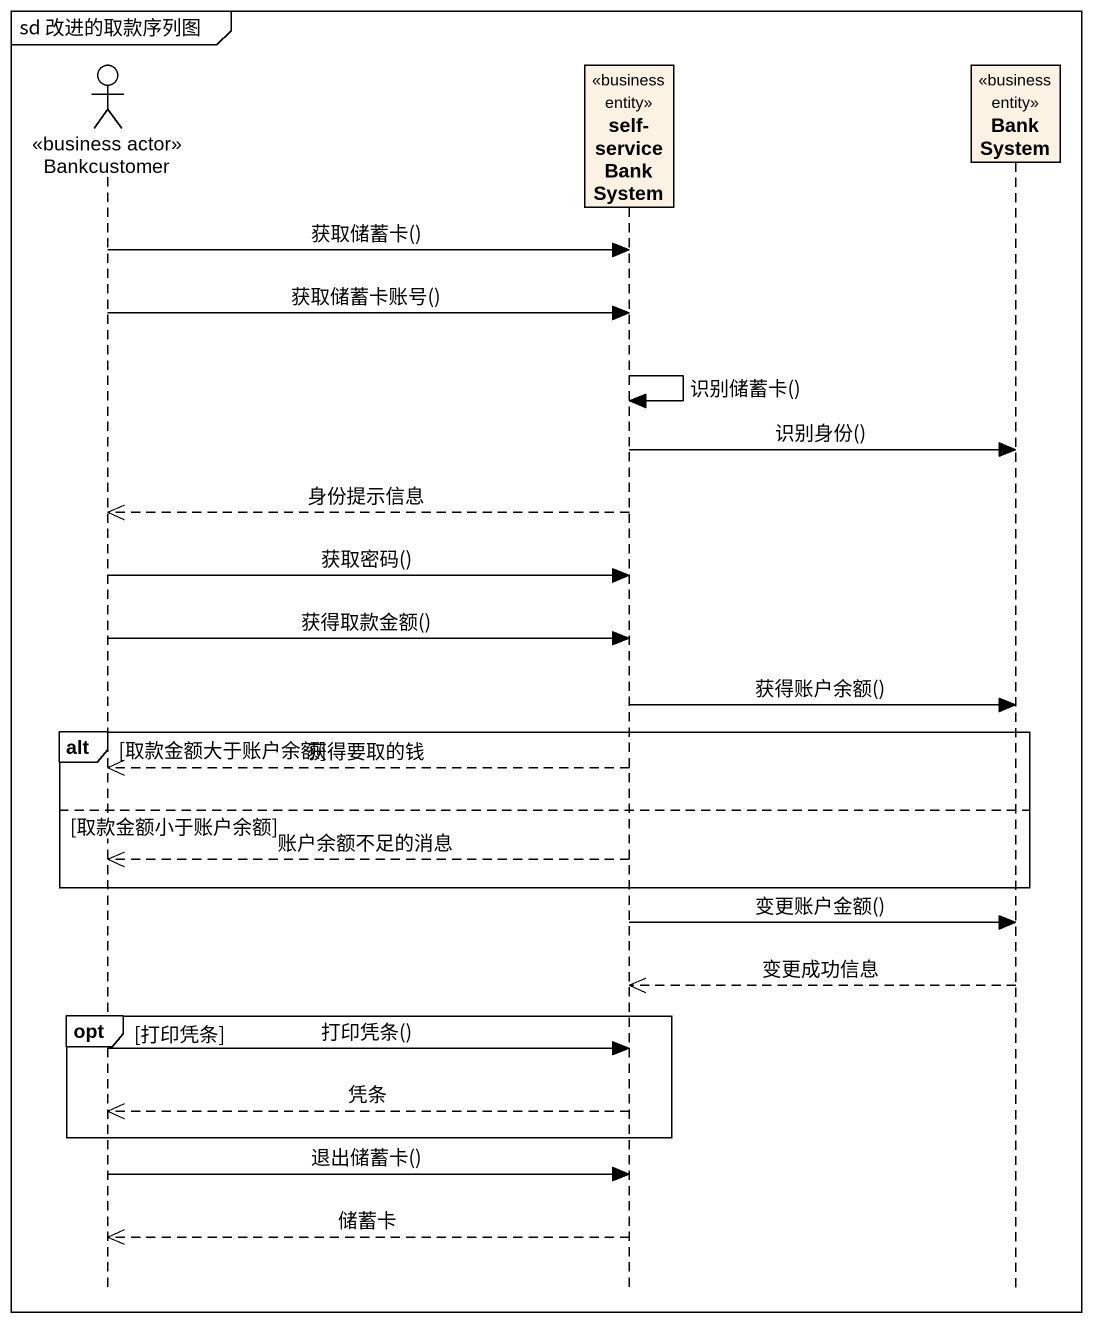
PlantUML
@startuml
mainframe sd 改进的取款序列图
hide footbox
actor Bankcustomer <<business actor>>
participant "self-serviceBankSystem" as self_serviceBankSystem <<business entity>>
participant BankSystem <<business entity>>

Bankcustomer -> self_serviceBankSystem : 获取储蓄卡()
Bankcustomer -> self_serviceBankSystem : 获取储蓄卡账号()
self_serviceBankSystem -> self_serviceBankSystem : 识别储蓄卡()
self_serviceBankSystem -> BankSystem : 识别身份()
self_serviceBankSystem -->> Bankcustomer : 身份提示信息
Bankcustomer -> self_serviceBankSystem : 获取密码()
Bankcustomer -> self_serviceBankSystem : 获得取款金额()
self_serviceBankSystem -> BankSystem : 获得账户余额()
alt 取款金额大于账户余额
  self_serviceBankSystem -->> Bankcustomer : 获得要取的钱
else 取款金额小于账户余额
  self_serviceBankSystem -->> Bankcustomer : 账户余额不足的消息
end
self_serviceBankSystem -> BankSystem : 变更账户金额()
BankSystem -->> self_serviceBankSystem : 变更成功信息
opt 打印凭条
  Bankcustomer -> self_serviceBankSystem : 打印凭条()
  self_serviceBankSystem -->> Bankcustomer : 凭条
end
Bankcustomer -> self_serviceBankSystem : 退出储蓄卡()
self_serviceBankSystem -->> Bankcustomer : 储蓄卡
@enduml
